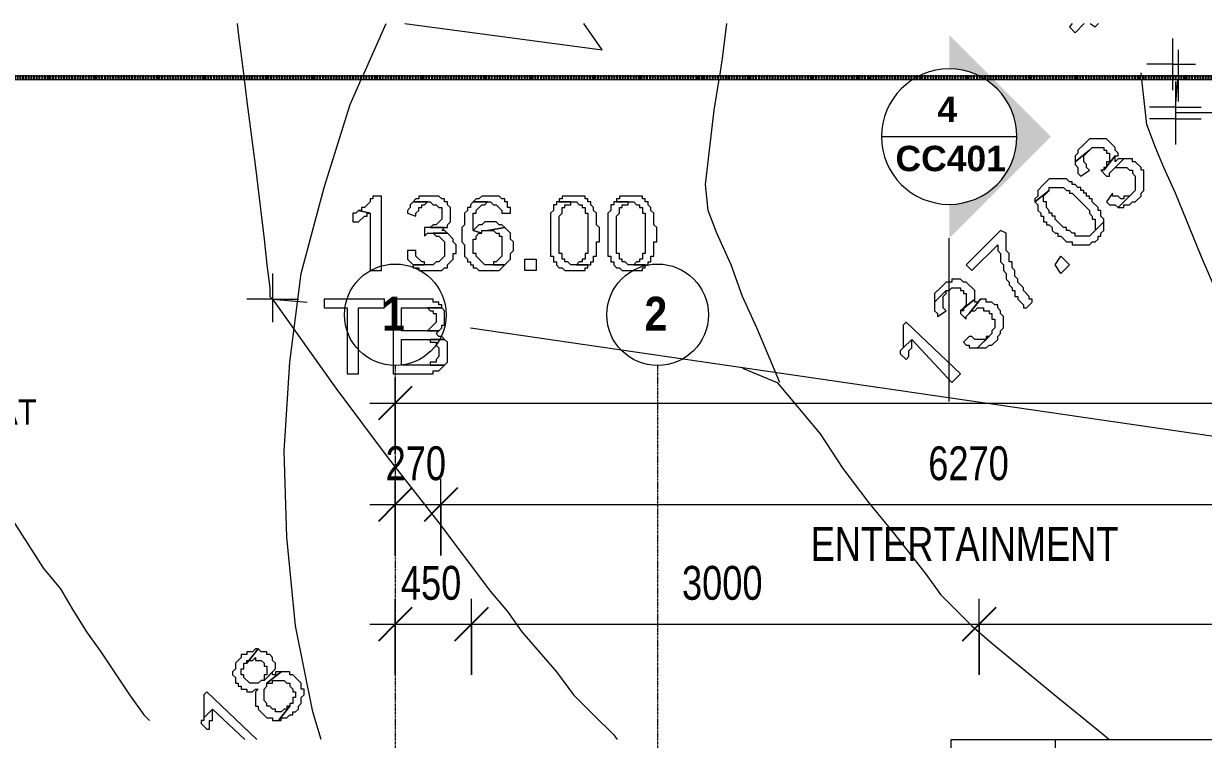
# Model space of a CAD drawing. Header units: millimetres. Extents: x -3370 to 37592, y -25802 to 13127.
# Drawn here: x 6388 to 13359, y 8898 to 13127 of the extents above; entities that cross this region are included whole.
import ezdxf

# ---------------------------------------------------------------- set-up
doc = ezdxf.new("R2010")
doc.units = ezdxf.units.MM
doc.linetypes.add('Boundary', pattern=[16, 10, -3, 0, -3])
doc.linetypes.add('Grid Line', pattern=[22.225, 12.7, -3.175, 3.175, -3.175])
for name, color, linetype, lineweight in [('2 Hoop survey', 8, 'Continuous', 9), ('A-ANNO-DIMS', 211, 'Continuous', 9), ('A-ANNO-DIMS-100', 211, 'Continuous', 9), ('A-FLOR-HRAL', 11, 'Continuous', 9), ('A-WALL', 113, 'Continuous', 18), ('C-PROP-LINE', 91, 'Boundary', 70), ('G-ANNO-SYMB', 111, 'Continuous', 9), ('G-ANNO-TEXT', 231, 'Continuous', 9), ('S-GRID', 1, 'Continuous', 9), ('S-GRID-IDEN', 1, 'Continuous', 9), ('默认', 18, 'Continuous', 9)]:
    doc.layers.add(name, color=color, linetype=linetype, lineweight=lineweight)
doc.styles.add('Arial_B', font='arialbd.ttf', dxfattribs={"height": 150})
doc.styles.add('Avenir', font='', dxfattribs={"width": 0.9, "height": 150})
doc.styles.add('Avenir_1', font='', dxfattribs={"width": 0.8, "height": 200})
doc.styles.add('Avenir_B', font='', dxfattribs={"width": 0.9, "height": 200})
doc.styles.get('Avenir').set_extended_font_data('Avenir')
doc.styles.get('Avenir_1').set_extended_font_data('Avenir')
doc.styles.get('Avenir_B').set_extended_font_data('Avenir', bold=True)
doc.dimstyles.new('Choo_2mm_Diagonal_Tick', dxfattribs={"dimscale": 304.8, "dimtxt": 282.499429, "dimasz": 0.656168, "dimexe": 0.492126, "dimexo": 0.0625, "dimgap": 0.164042, "dimtad": 1, "dimdsep": 46, "dimtxsty": 'Avenir_1', "dimblk1": 'OBLIQUE', "dimblk2": 'OBLIQUE', "dimsah": 1, "dimcen": 0.09, "dimdle": 0.492126, "dimazin": 3, "dimtfac": 1, "dimtdec": 4, "dimtix": 1, "dimtmove": 0, "dimatfit": 3, "dimfxl": 0.984252, "dimfxlon": 1, "dimtvp": 1, "dimtolj": 1, "dimarcsym": 2})

# ---------------------------------------------------------------- blocks, each defined once
blk = doc.blocks.new('栏杆扶手 - 栏杆扶手-1406236-Lower Ground Floor')
at = {"layer": 'A-FLOR-HRAL'}
for p, q in [((7092.3, 12817.6), (4644, 12817.6)), ((4644, 12797.6), (7092.3, 12797.6)), ((7092.3, 12797.6), (7092.3, 12817.6)), ((7725.8, 12817.6), (7092.3, 12817.6)), ((7092.3, 12797.6), (7725.8, 12797.6)), ((7725.8, 12797.6), (7725.8, 12817.6)), ((10372.9, 12817.6), (7725.8, 12817.6)), ((7725.8, 12797.6), (10372.9, 12797.6)), ((10372.9, 12797.6), (10372.9, 12817.6)), ((10553.4, 12817.6), (10372.9, 12817.6)), ((10372.9, 12797.6), (10553.4, 12797.6)), ((10553.4, 12797.6), (10553.4, 12817.6)), ((10747.3, 12817.6), (10553.4, 12817.6)), ((10553.4, 12797.6), (10747.3, 12797.6)), ((10747.3, 12797.6), (10747.3, 12817.6)), ((11282.9, 12817.6), (10747.3, 12817.6)), ((10747.3, 12797.6), (11282.9, 12797.6)), ((13005.7, 12817.6), (11383.3, 12817.6)), ((11383.3, 12797.6), (13005.7, 12797.6)), ((13005.7, 12797.6), (13005.7, 12817.6)), ((14071.1, 12817.6), (13005.7, 12817.6)), ((13005.7, 12797.6), (14071.1, 12797.6))]:
    blk.add_line(p, q, dxfattribs=at)
at = {"layer": 'A-FLOR-HRAL', "lineweight": 18}
for p, q in [((11282.9, 12817.6), (11282.9, 12797.6)), ((11383.3, 12817.6), (11282.9, 12817.6)), ((11282.9, 12797.6), (11383.3, 12797.6)), ((11383.3, 12797.6), (11383.3, 12817.6))]:
    blk.add_line(p, q, dxfattribs=at)
blk = doc.blocks.new('2 Hoop survey-1260670-Lower Ground Floor')
at = {"layer": '默认', "color": 9}
for p, q in [((56821.7, 23006.5), (56960.5, 23316.3)), ((61606.2, 23228.6), (61606.2, 23006.5)), ((61640.1, 23160.8), (61640.1, 23006.5)), ((61606.2, 23076.2), (61453.8, 23076.2)), ((61606.2, 23076.2), (61741.7, 23076.2)), ((61422.1, 23006.5), (61420, 23025.4)), ((61640.1, 23008.4), (61487.7, 23008.4)), ((61640.1, 23008.4), (61775.6, 23008.4)), ((61606.2, 22986.5), (61606.2, 22923.8)), ((61623.2, 22822.2), (61638.1, 22986.5)), ((61623.2, 22974.6), (61623.2, 22669.8)), ((61640.1, 22986.5), (61640.1, 22856)), ((61623.2, 22906.8), (61623.2, 22602.1)), ((61623.2, 22822.2), (61470.8, 22822.2)), ((61623.2, 22822.2), (61775.6, 22822.2)), ((61623.2, 22754.5), (61470.8, 22754.5)), ((68454.1, 22788.3), (61623.2, 22788.3)), ((61623.2, 22754.5), (61775.6, 22754.5)), ((56289.5, 21840.1), (56289.5, 21552.3)), ((56289.5, 21687.7), (56137.1, 21687.7)), ((56289.5, 21687.7), (56441.9, 21687.7)), ((56289.5, 21687.7), (56492.7, 21670.8)), ((57457.8, 21518.4), (64772.6, 20451.6)), ((56196.3, 19087.3), (55900, 19368))]:
    blk.add_line(p, q, dxfattribs=at)
at = {"layer": '默认', "color": 9, "flags": 128}
for points in [[(56079.7, 23316.3), (56086.3, 23262.4), (56118.3, 23006.5)], [(57070.8, 23316.3), (58236.7, 23160.8), (58128.9, 23316.3)], [(58930.6, 23006.5), (58947.9, 23110), (58972.1, 23316.3)], [(61012.7, 23316.3), (60996.7, 23296.3), (61030.5, 23262.4), (61084.4, 23316.3)], [(61119.1, 23316.3), (61149.1, 23296.3), (61169.1, 23316.3)], [(61639.9, 23006.5), (61640.1, 23008.4), (62691.7, 23006.5)], [(53046.1, 22986.5), (53546.4, 22195.7), (54020.5, 21501.5), (54477.7, 20807.2), (54934.9, 20096.1), (55036.5, 19977.5), (55104.2, 19859), (55188.9, 19723.6), (55273.5, 19605), (55442.8, 19351), (55527.5, 19232.5), (55561.4, 19198.6)], [(56120.8, 22986.5), (56137.1, 22856), (56187.9, 22466.6), (56238.7, 22043.3), (56255.6, 21890.9), (56272.5, 21755.4), (56272.5, 21704.6), (56289.5, 21687.7), (56662, 21162.8), (56966.8, 20756.4), (57271.5, 20367), (57576.3, 19960.6), (57677.9, 19842.1), (57762.6, 19723.6), (57965.8, 19486.5), (58067.4, 19351), (58185.9, 19232.5), (58304.4, 19114), (58324.4, 19087.3)], [(56575.2, 19087.3), (56526.5, 19249.4), (56424.9, 19757.4), (56374.1, 20282.3), (56357.2, 20790.3), (56391.1, 21315.2), (56458.8, 21840.1), (56594.2, 22348.1), (56746.6, 22839.1), (56812.7, 22986.5)], [(59286.5, 21196.7), (59151, 21518.4), (59066.4, 21704.6), (58998.6, 21890.9), (58914, 22077.2), (58863.2, 22212.6), (58846.3, 22365), (58897.1, 22805.3), (58927.3, 22986.5)], [(62283.5, 20705.6), (62080.3, 21213.6), (61928, 21586.1), (61775.6, 21941.7), (61623.2, 22314.2), (61555.4, 22466.6), (61504.6, 22585.1), (61453.8, 22720.6), (61424.3, 22986.5)], [(59066.4, 21281.3), (59269.6, 21196.7), (59523.6, 20891.9), (59659, 20688.7), (59811.4, 20485.5), (59963.8, 20299.3), (60150.1, 20062.2), (60234.7, 19943.7), (60319.4, 19859), (60421, 19757.4), (60539.5, 19655.8), (60928.9, 19334.1), (61199.9, 19114), (61232.7, 19087.3)], [(55900, 19368), (55883.1, 19351), (55883.1, 19215.6), (55933.9, 19266.4), (56125.8, 19087.3)]]:
    blk.add_lwpolyline(points, dxfattribs=at)
for points in [[(61081.3, 22602.1), (61047.5, 22568.2), (61047.5, 22551.3), (61030.5, 22534.3), (61030.5, 22500.5), (61115.2, 22568.2), (61132.1, 22585.1), (61199.9, 22585.1), (61199.9, 22568.2), (61216.8, 22568.2), (61216.8, 22551.3), (61233.7, 22551.3), (61233.7, 22500.5), (61216.8, 22500.5), (61216.8, 22466.6), (61199.9, 22466.6), (61199.9, 22449.7), (61267.6, 22534.3), (61284.5, 22534.3), (61284.5, 22551.3), (61267.6, 22568.2), (61267.6, 22585.1), (61216.8, 22635.9), (61115.2, 22635.9)], [(61030.5, 22500.5), (61030.5, 22483.5), (61047.5, 22466.6), (61047.5, 22432.7), (61064.4, 22415.8), (61115.2, 22449.7), (61098.3, 22466.6), (61098.3, 22483.5), (61081.3, 22500.5), (61081.3, 22534.3), (61115.2, 22568.2)], [(61182.9, 22449.7), (61216.8, 22415.8), (61233.7, 22415.8), (61233.7, 22432.7), (61318.4, 22517.4), (61284.5, 22517.4), (61267.6, 22500.5), (61267.6, 22534.3), (61199.9, 22449.7)], [(61318.4, 22517.4), (61267.6, 22466.6), (61335.3, 22466.6), (61352.3, 22449.7), (61369.2, 22449.7), (61369.2, 22432.7), (61386.1, 22415.8), (61386.1, 22331.1), (61284.5, 22229.5), (61318.4, 22229.5), (61318.4, 22246.5), (61352.3, 22246.5), (61369.2, 22263.4), (61386.1, 22263.4), (61420, 22297.3), (61420, 22314.2), (61436.9, 22331.1), (61436.9, 22449.7), (61420, 22449.7), (61420, 22466.6), (61386.1, 22500.5), (61369.2, 22500.5), (61369.2, 22517.4)], [(60844.3, 22365), (60810.4, 22331.1), (60810.4, 22297.3), (60793.5, 22280.3), (60793.5, 22263.4), (60878.1, 22331.1), (60878.1, 22348.1), (60962.8, 22348.1), (60979.7, 22331.1), (60996.7, 22331.1), (60996.7, 22314.2), (61013.6, 22314.2), (61115.2, 22212.6), (61115.2, 22195.7), (61132.1, 22178.8), (61132.1, 22161.8), (61149.1, 22161.8), (61149.1, 22094.1), (61199.9, 22144.9), (61199.9, 22161.8), (61182.9, 22178.8), (61182.9, 22212.6), (61166, 22212.6), (61166, 22229.5), (61132.1, 22263.4), (61132.1, 22280.3), (61115.2, 22280.3), (61115.2, 22297.3), (61098.3, 22297.3), (61098.3, 22314.2), (61081.3, 22314.2), (61081.3, 22331.1), (61064.4, 22331.1), (61064.4, 22348.1), (61047.5, 22348.1), (61030.5, 22365), (61013.6, 22365), (61013.6, 22381.9), (60996.7, 22381.9), (60979.7, 22398.9), (60878.1, 22398.9)], [(60793.5, 22263.4), (60810.4, 22246.5), (60810.4, 22212.6), (60827.3, 22195.7), (60827.3, 22178.8), (60844.3, 22178.8), (60844.3, 22144.9), (60861.2, 22144.9), (60861.2, 22128), (60878.1, 22128), (60895.1, 22111), (60895.1, 22094.1), (60912, 22077.2), (60928.9, 22077.2), (60928.9, 22060.2), (60945.9, 22060.2), (60979.7, 22026.4), (61013.6, 22026.4), (61013.6, 22009.4), (61115.2, 22009.4), (61132.1, 22026.4), (61149.1, 22026.4), (61166, 22043.3), (61166, 22060.2), (61182.9, 22060.2), (61182.9, 22077.2), (61199.9, 22094.1), (61199.9, 22144.9), (61115.2, 22060.2), (61030.5, 22060.2), (61030.5, 22077.2), (61013.6, 22077.2), (60996.7, 22094.1), (60979.7, 22094.1), (60979.7, 22111), (60962.8, 22111), (60912, 22161.8), (60912, 22178.8), (60895.1, 22178.8), (60895.1, 22195.7), (60878.1, 22195.7), (60878.1, 22212.6), (60861.2, 22229.5), (60861.2, 22263.4), (60844.3, 22263.4), (60844.3, 22297.3), (60878.1, 22331.1)], [(61250.7, 22314.2), (61216.8, 22263.4), (61233.7, 22246.5), (61267.6, 22246.5), (61284.5, 22229.5), (61352.3, 22297.3), (61318.4, 22297.3), (61318.4, 22280.3), (61301.5, 22280.3), (61284.5, 22297.3), (61250.7, 22297.3)], [(56932.9, 22297.3), (56882.1, 22297.3), (56882.1, 22280.3), (56865.2, 22280.3), (56865.2, 22263.4), (56831.3, 22229.5), (56814.4, 22229.5), (56814.4, 22212.6), (56797.4, 22212.6), (56865.2, 22195.7), (56865.2, 21857), (56932.9, 21857)], [(57119.2, 22263.4), (57102.2, 22246.5), (57102.2, 22229.5), (57085.3, 22212.6), (57085.3, 22195.7), (57136.1, 22178.8), (57136.1, 22195.7), (57153, 22212.6), (57153, 22229.5), (57169.9, 22229.5), (57169.9, 22246.5), (57186.9, 22246.5), (57203.8, 22263.4)], [(57220.7, 22297.3), (57153, 22297.3), (57153, 22280.3), (57136.1, 22280.3), (57119.2, 22263.4), (57220.7, 22263.4), (57237.7, 22246.5), (57254.6, 22246.5), (57271.5, 22229.5), (57288.5, 22229.5), (57288.5, 22161.8), (57254.6, 22128), (57237.7, 22128), (57220.7, 22111), (57322.3, 22111), (57322.3, 22128), (57339.3, 22144.9), (57339.3, 22229.5), (57322.3, 22246.5), (57322.3, 22263.4), (57305.4, 22263.4), (57305.4, 22280.3), (57288.5, 22280.3), (57271.5, 22297.3)], [(57474.7, 22263.4), (57457.8, 22246.5), (57457.8, 22229.5), (57440.9, 22229.5), (57440.9, 22212.6), (57423.9, 22195.7), (57423.9, 22128), (57407, 22111), (57407, 22026.4), (57423.9, 22009.4), (57423.9, 21941.7), (57440.9, 21924.8), (57440.9, 21907.8), (57457.8, 21907.8), (57457.8, 21890.9), (57474.7, 21890.9), (57474.7, 21874), (57491.7, 21874), (57508.6, 21857), (57627.1, 21857), (57661, 21890.9), (57542.5, 21890.9), (57491.7, 21941.7), (57491.7, 21958.6), (57474.7, 21958.6), (57474.7, 22043.3), (57491.7, 22043.3), (57491.7, 22060.2), (57508.6, 22077.2), (57525.5, 22077.2), (57474.7, 22094.1), (57474.7, 22195.7), (57491.7, 22195.7), (57491.7, 22212.6), (57525.5, 22246.5), (57542.5, 22246.5), (57559.4, 22263.4)], [(57576.3, 22297.3), (57525.5, 22297.3), (57508.6, 22280.3), (57491.7, 22280.3), (57474.7, 22263.4), (57576.3, 22263.4), (57593.3, 22246.5), (57610.2, 22246.5), (57644.1, 22212.6), (57644.1, 22195.7), (57694.9, 22195.7), (57694.9, 22229.5), (57677.9, 22229.5), (57677.9, 22263.4), (57661, 22263.4), (57661, 22280.3), (57644.1, 22280.3), (57627.1, 22297.3)], [(57965.8, 22263.4), (57965.8, 22246.5), (57948.8, 22246.5), (57948.8, 22212.6), (57931.9, 22195.7), (57931.9, 21941.7), (57948.8, 21941.7), (57948.8, 21907.8), (57965.8, 21907.8), (57965.8, 21890.9), (57982.7, 21874), (57999.6, 21874), (58016.6, 21857), (58135.1, 21857), (58135.1, 21874), (58152, 21874), (58152, 21890.9), (58050.4, 21890.9), (58033.5, 21907.8), (58016.6, 21907.8), (58016.6, 21924.8), (57999.6, 21924.8), (57999.6, 21958.6), (57982.7, 21958.6), (57982.7, 22178.8), (57999.6, 22195.7), (57999.6, 22229.5), (58016.6, 22229.5), (58016.6, 22246.5), (58050.4, 22246.5), (58050.4, 22263.4)], [(58067.4, 22297.3), (57999.6, 22297.3), (57999.6, 22280.3), (57982.7, 22280.3), (57982.7, 22263.4), (58084.3, 22263.4), (58101.2, 22246.5), (58118.2, 22246.5), (58118.2, 22229.5), (58135.1, 22229.5), (58135.1, 22195.7), (58152, 22195.7), (58152, 21958.6), (58135.1, 21958.6), (58135.1, 21924.8), (58118.2, 21924.8), (58118.2, 21907.8), (58101.2, 21907.8), (58084.3, 21890.9), (58169, 21890.9), (58169, 21907.8), (58185.9, 21907.8), (58185.9, 21941.7), (58202.8, 21941.7), (58202.8, 22026.4), (58219.8, 22026.4), (58219.8, 22111), (58202.8, 22128), (58202.8, 22195.7), (58185.9, 22212.6), (58185.9, 22229.5), (58169, 22246.5), (58169, 22263.4), (58152, 22263.4), (58152, 22280.3), (58135.1, 22280.3), (58135.1, 22297.3)], [(58304.4, 22263.4), (58304.4, 22246.5), (58287.5, 22246.5), (58287.5, 22212.6), (58270.6, 22195.7), (58270.6, 21941.7), (58287.5, 21941.7), (58287.5, 21907.8), (58304.4, 21907.8), (58304.4, 21890.9), (58321.4, 21874), (58338.3, 21874), (58355.2, 21857), (58473.7, 21857), (58473.7, 21874), (58490.7, 21874), (58490.7, 21890.9), (58389.1, 21890.9), (58372.1, 21907.8), (58355.2, 21907.8), (58355.2, 21924.8), (58338.3, 21924.8), (58338.3, 21958.6), (58321.4, 21958.6), (58321.4, 22178.8), (58338.3, 22195.7), (58338.3, 22229.5), (58355.2, 22229.5), (58355.2, 22246.5), (58389.1, 22246.5), (58389.1, 22263.4)], [(58406, 22297.3), (58338.3, 22297.3), (58338.3, 22280.3), (58321.4, 22280.3), (58321.4, 22263.4), (58422.9, 22263.4), (58439.9, 22246.5), (58456.8, 22246.5), (58456.8, 22229.5), (58473.7, 22229.5), (58473.7, 22195.7), (58490.7, 22195.7), (58490.7, 21958.6), (58473.7, 21958.6), (58473.7, 21924.8), (58456.8, 21924.8), (58456.8, 21907.8), (58439.9, 21907.8), (58422.9, 21890.9), (58507.6, 21890.9), (58507.6, 21907.8), (58524.5, 21907.8), (58524.5, 21941.7), (58541.5, 21941.7), (58541.5, 22026.4), (58558.4, 22026.4), (58558.4, 22111), (58541.5, 22128), (58541.5, 22195.7), (58524.5, 22212.6), (58524.5, 22229.5), (58507.6, 22246.5), (58507.6, 22263.4), (58490.7, 22263.4), (58490.7, 22280.3), (58473.7, 22280.3), (58473.7, 22297.3)], [(56797.4, 22212.6), (56780.5, 22195.7), (56763.6, 22195.7), (56763.6, 22144.9), (56797.4, 22144.9), (56831.3, 22178.8), (56848.2, 22178.8), (56848.2, 22195.7), (56865.2, 22195.7)], [(57186.9, 22111), (57186.9, 22060.2), (57203.8, 22077.2), (57322.3, 22077.2), (57305.4, 22094.1), (57288.5, 22094.1), (57305.4, 22111)], [(57576.3, 22144.9), (57542.5, 22144.9), (57525.5, 22128), (57508.6, 22128), (57474.7, 22094.1), (57525.5, 22077.2), (57525.5, 22094.1), (57559.4, 22094.1), (57661, 22111), (57644.1, 22128), (57627.1, 22128), (57610.2, 22144.9)], [(57661, 22111), (57559.4, 22094.1), (57593.3, 22094.1), (57610.2, 22077.2), (57627.1, 22077.2), (57627.1, 22060.2), (57644.1, 22060.2), (57644.1, 21941.7), (57610.2, 21907.8), (57593.3, 21907.8), (57593.3, 21890.9), (57661, 21890.9), (57694.9, 21924.8), (57694.9, 21958.6), (57711.8, 21975.6), (57711.8, 22026.4), (57694.9, 22043.3), (57694.9, 22077.2)], [(57322.3, 22077.2), (57237.7, 22077.2), (57254.6, 22060.2), (57271.5, 22060.2), (57305.4, 22026.4), (57305.4, 21941.7), (57271.5, 21907.8), (57254.6, 21907.8), (57237.7, 21890.9), (57119.2, 21890.9), (57119.2, 21874), (57153, 21874), (57153, 21857), (57288.5, 21857), (57305.4, 21874), (57322.3, 21874), (57322.3, 21890.9), (57356.2, 21924.8), (57356.2, 21958.6), (57373.1, 21958.6), (57373.1, 22009.4), (57356.2, 22026.4), (57356.2, 22043.3)], [(60590.3, 22094.1), (60387.1, 21890.9), (60421, 21857), (60573.4, 22009.4), (60573.4, 21975.6), (60590.3, 21958.6), (60590.3, 21907.8), (60607.2, 21890.9), (60607.2, 21857), (60624.2, 21840.1), (60624.2, 21806.2), (60641.1, 21789.3), (60641.1, 21772.4), (60658, 21755.4), (60658, 21738.5), (60675, 21738.5), (60675, 21704.6), (60691.9, 21704.6), (60691.9, 21687.7), (60725.8, 21653.8), (60725.8, 21636.9), (60742.7, 21636.9), (60776.6, 21670.8), (60776.6, 21687.7), (60759.6, 21687.7), (60759.6, 21704.6), (60725.8, 21738.5), (60725.8, 21755.4), (60691.9, 21789.3), (60691.9, 21806.2), (60675, 21823.2), (60675, 21857), (60658, 21874), (60658, 21907.8), (60641.1, 21907.8), (60641.1, 21958.6), (60624.2, 21975.6), (60624.2, 22077.2)], [(57136.1, 21975.6), (57085.3, 21975.6), (57085.3, 21924.8), (57119.2, 21890.9), (57186.9, 21890.9), (57186.9, 21907.8), (57169.9, 21907.8), (57136.1, 21941.7)], [(57779.5, 21857), (57779.5, 21924.8), (57847.2, 21924.8), (57847.2, 21857)], [(60945.9, 21840.1), (60912, 21890.9), (60945.9, 21941.7), (60996.7, 21890.9)], [(60234.7, 21755.4), (60200.8, 21721.6), (60200.8, 21670.8), (60268.6, 21738.5), (60285.5, 21738.5), (60302.4, 21755.4), (60353.2, 21755.4), (60353.2, 21738.5), (60370.2, 21738.5), (60370.2, 21721.6), (60387.1, 21721.6), (60387.1, 21653.8), (60370.2, 21636.9), (60370.2, 21620), (60353.2, 21620), (60437.9, 21687.7), (60437.9, 21738.5), (60387.1, 21789.3), (60370.2, 21789.3), (60353.2, 21806.2), (60302.4, 21806.2), (60302.4, 21789.3), (60268.6, 21789.3)], [(56949.8, 21687.7), (56594.2, 21687.7), (56594.2, 21636.9), (56729.7, 21636.9), (56729.7, 21247.5), (56797.4, 21247.5), (56797.4, 21636.9), (56949.8, 21636.9)], [(57169.9, 21687.7), (57000.6, 21687.7), (57000.6, 21247.5), (57237.7, 21247.5), (57237.7, 21264.4), (57271.5, 21264.4), (57305.4, 21298.3), (57051.4, 21298.3), (57051.4, 21450.7), (57305.4, 21450.7), (57288.5, 21467.6), (57271.5, 21467.6), (57254.6, 21484.5), (57271.5, 21501.5), (57051.4, 21501.5), (57051.4, 21636.9), (57288.5, 21636.9), (57288.5, 21653.8), (57271.5, 21653.8), (57271.5, 21670.8), (57237.7, 21670.8), (57237.7, 21687.7)], [(60200.8, 21670.8), (60200.8, 21620), (60217.8, 21603.1), (60217.8, 21586.1), (60268.6, 21620), (60251.6, 21636.9), (60251.6, 21704.6), (60268.6, 21721.6), (60268.6, 21738.5)], [(60353.2, 21603.1), (60387.1, 21569.2), (60387.1, 21586.1), (60404, 21603.1), (60471.8, 21687.7), (60454.8, 21670.8), (60437.9, 21670.8), (60437.9, 21687.7), (60353.2, 21620)], [(60471.8, 21687.7), (60404, 21603.1), (60421, 21620), (60437.9, 21620), (60454.8, 21636.9), (60488.7, 21636.9), (60488.7, 21620), (60522.6, 21620), (60522.6, 21603.1), (60539.5, 21603.1), (60539.5, 21569.2), (60556.4, 21569.2), (60556.4, 21518.4), (60539.5, 21501.5), (60539.5, 21484.5), (60454.8, 21399.9), (60505.6, 21399.9), (60522.6, 21416.8), (60539.5, 21416.8), (60573.4, 21450.7), (60573.4, 21467.6), (60590.3, 21484.5), (60590.3, 21501.5), (60607.2, 21518.4), (60607.2, 21586.1), (60590.3, 21603.1), (60590.3, 21620), (60573.4, 21636.9), (60573.4, 21653.8), (60556.4, 21653.8), (60539.5, 21670.8), (60505.6, 21670.8), (60505.6, 21687.7)], [(57288.5, 21636.9), (57203.8, 21636.9), (57220.7, 21620), (57237.7, 21620), (57237.7, 21603.1), (57254.6, 21603.1), (57254.6, 21552.3), (57203.8, 21501.5), (57271.5, 21501.5), (57288.5, 21518.4), (57288.5, 21535.3), (57305.4, 21535.3), (57305.4, 21620)], [(60031.5, 21552.3), (60014.6, 21535.3), (60014.6, 21399.9), (60065.4, 21450.7), (60302.4, 21196.7), (60353.2, 21247.5)], [(57305.4, 21450.7), (57220.7, 21450.7), (57220.7, 21433.7), (57254.6, 21433.7), (57254.6, 21416.8), (57271.5, 21399.9), (57271.5, 21349.1), (57254.6, 21332.1), (57254.6, 21315.2), (57220.7, 21315.2), (57220.7, 21298.3), (57305.4, 21298.3), (57322.3, 21315.2), (57322.3, 21433.7)], [(60014.6, 21399.9), (59997.7, 21382.9), (59997.7, 21366), (60031.5, 21332.1), (60048.5, 21349.1), (60048.5, 21382.9), (60065.4, 21399.9), (60065.4, 21450.7)], [(60404, 21467.6), (60370.2, 21433.7), (60387.1, 21416.8), (60404, 21416.8), (60404, 21399.9), (60454.8, 21399.9), (60522.6, 21467.6), (60505.6, 21467.6), (60505.6, 21450.7), (60437.9, 21450.7), (60421, 21467.6)], [(56103.2, 19571.2), (56069.3, 19537.3), (56069.3, 19503.4), (56052.4, 19486.5), (56052.4, 19469.6), (56069.3, 19452.6), (56069.3, 19418.8), (56086.3, 19418.8), (56086.3, 19401.8), (56103.2, 19401.8), (56103.2, 19384.9), (56137.1, 19384.9), (56137.1, 19368), (56170.9, 19368), (56187.9, 19384.9), (56204.8, 19384.9), (56187.9, 19368), (56187.9, 19283.3), (56204.8, 19283.3), (56204.8, 19266.4), (56255.6, 19215.6), (56289.5, 19215.6), (56289.5, 19198.6), (56323.3, 19198.6), (56391.1, 19283.3), (56374.1, 19283.3), (56374.1, 19266.4), (56357.2, 19266.4), (56340.3, 19249.4), (56306.4, 19249.4), (56306.4, 19266.4), (56289.5, 19266.4), (56272.5, 19283.3), (56255.6, 19283.3), (56255.6, 19300.2), (56238.7, 19317.2), (56238.7, 19384.9), (56255.6, 19401.8), (56255.6, 19418.8), (56340.3, 19486.5), (56306.4, 19486.5), (56306.4, 19469.6), (56289.5, 19469.6), (56289.5, 19486.5), (56238.7, 19435.7), (56221.7, 19435.7), (56204.8, 19418.8), (56154, 19418.8), (56120.1, 19452.6), (56120.1, 19469.6), (56103.2, 19469.6), (56103.2, 19503.4), (56120.1, 19503.4), (56120.1, 19537.3), (56137.1, 19537.3), (56204.8, 19622), (56187.9, 19622), (56170.9, 19605), (56137.1, 19605), (56137.1, 19588.1), (56103.2, 19588.1)], [(56204.8, 19622), (56137.1, 19537.3), (56137.1, 19554.2), (56170.9, 19554.2), (56187.9, 19571.2), (56187.9, 19554.2), (56221.7, 19554.2), (56238.7, 19537.3), (56238.7, 19520.4), (56255.6, 19520.4), (56255.6, 19469.6), (56238.7, 19469.6), (56238.7, 19435.7), (56306.4, 19503.4), (56306.4, 19537.3), (56289.5, 19554.2), (56289.5, 19571.2), (56272.5, 19588.1), (56255.6, 19588.1), (56255.6, 19605), (56221.7, 19605)], [(56340.3, 19486.5), (56255.6, 19418.8), (56289.5, 19418.8), (56289.5, 19435.7), (56357.2, 19435.7), (56374.1, 19418.8), (56391.1, 19418.8), (56391.1, 19401.8), (56408, 19384.9), (56408, 19368), (56424.9, 19368), (56424.9, 19334.1), (56408, 19334.1), (56408, 19300.2), (56391.1, 19300.2), (56391.1, 19283.3), (56323.3, 19198.6), (56340.3, 19198.6), (56340.3, 19215.6), (56374.1, 19215.6), (56391.1, 19232.5), (56408, 19232.5), (56408, 19249.4), (56424.9, 19249.4), (56441.9, 19266.4), (56441.9, 19283.3), (56458.8, 19300.2), (56458.8, 19334.1), (56475.7, 19351), (56475.7, 19384.9), (56458.8, 19384.9), (56458.8, 19418.8), (56408, 19469.6), (56391.1, 19469.6), (56391.1, 19486.5)], [(55883.1, 19215.6), (55883.1, 19198.6), (55866.2, 19198.6), (55866.2, 19181.7), (55900, 19147.9), (55917, 19147.9), (55917, 19198.6), (55933.9, 19198.6), (55933.9, 19266.4)]]:
    blk.add_lwpolyline(points, close=True, dxfattribs=at)
blk = doc.blocks.new('Family - ___-1140397-Lower Ground Floor')
at = {"layer": 'C-PROP-LINE'}
blk.add_line((37591.9, 12807.6), (-3370.2, 12807.6), dxfattribs=at)
blk = doc.blocks.new('轴网 - Annotation - Grid Head _Circle 6mm_-283740-Lower Ground Floor')
at = {"layer": 'S-GRID-IDEN'}
blk.add_circle((0, 0), 3, dxfattribs=at)
blk = doc.blocks.new('DIMBLOCK68-Lower Ground Floor')
at = {"layer": 'A-ANNO-DIMS-100'}
for p, q in [((8584, 10585.7), (8584, 11035.7)), ((32123.6, 10585.7), (32123.6, 11035.7)), ((8434, 10885.7), (32273.6, 10885.7)), ((8584, 10885.7), (8584, 10585.7)), ((32123.6, 10885.7), (32123.6, 10585.7))]:
    blk.add_line(p, q, dxfattribs=at)
at = {"layer": 'A-ANNO-DIMS-100', "lineweight": 25}
for p, q in [((8584, 10885.7), (8684, 10985.7)), ((32123.6, 10885.7), (32223.6, 10985.7)), ((8584, 10885.7), (8484, 10785.7)), ((32123.6, 10885.7), (32023.6, 10785.7))]:
    blk.add_line(p, q, dxfattribs=at)
at = {"layer": 'A-ANNO-DIMS-100', "color": 0, "insert": (20033.6, 11229.9), "char_height": 200, "width": 768.398, "attachment_point": 1, "line_spacing_factor": 1.129998, "style": 'Avenir_1'}
blk.add_mtext('23540', dxfattribs=at)
blk = doc.blocks.new('_Oblique')
at = {"color": 0, "linetype": 'ByBlock', "lineweight": -2}
blk.add_line((-0.5, -0.5), (0.5, 0.5), dxfattribs=at)
blk = doc.blocks.new('DIMBLOCK69-Lower Ground Floor')
at = {"layer": 'A-ANNO-DIMS-100'}
for p, q in [((8584, 9985.7), (8584, 10435.7)), ((8854, 9985.7), (8854, 10435.7)), ((8434, 10285.7), (8854, 10285.7)), ((8584, 10285.7), (8584, 9985.7)), ((8854, 10285.7), (8854, 9985.7))]:
    blk.add_line(p, q, dxfattribs=at)
at = {"layer": 'A-ANNO-DIMS-100', "lineweight": 25}
for p, q in [((8584, 10285.7), (8684, 10385.7)), ((8854, 10285.7), (8954, 10385.7)), ((8584, 10285.7), (8484, 10185.7)), ((8854, 10285.7), (8754, 10185.7))]:
    blk.add_line(p, q, dxfattribs=at)
at = {"layer": 'A-ANNO-DIMS-100', "color": 0, "insert": (8526.9, 10629.9), "char_height": 200, "width": 461.039, "attachment_point": 1, "line_spacing_factor": 1.129998, "style": 'Avenir_1'}
blk.add_mtext('270', dxfattribs=at)
blk = doc.blocks.new('DIMBLOCK70-Lower Ground Floor')
at = {"layer": 'A-ANNO-DIMS-100'}
for p, q in [((8854, 9985.7), (8854, 10435.7)), ((15124, 9985.7), (15124, 10435.7)), ((8854, 10285.7), (15124, 10285.7)), ((8854, 10285.7), (8854, 9985.7)), ((15124, 10285.7), (15124, 9985.7))]:
    blk.add_line(p, q, dxfattribs=at)
at = {"layer": 'A-ANNO-DIMS-100', "lineweight": 25}
for p, q in [((8854, 10285.7), (8954, 10385.7)), ((15124, 10285.7), (15224, 10385.7)), ((8854, 10285.7), (8754, 10185.7)), ((15124, 10285.7), (15024, 10185.7))]:
    blk.add_line(p, q, dxfattribs=at)
at = {"layer": 'A-ANNO-DIMS-100', "color": 0, "char_height": 200, "attachment_point": 1, "line_spacing_factor": 1.129998, "style": 'Avenir_1'}
for s, insert, width in [('6270', (11732.9, 10629.9), 614.719), ('ENTERTAINMENT', (11038, 10153.2), 2282.595)]:
    blk.add_mtext(s, dxfattribs=dict(at, insert=insert, width=width))
blk = doc.blocks.new('DIMBLOCK78-Lower Ground Floor')
at = {"layer": 'A-ANNO-DIMS-100'}
for p, q in [((8584, 9279.1), (8584, 9729.1)), ((9034, 9279.1), (9034, 9729.1)), ((8434, 9579.1), (9034, 9579.1)), ((8584, 9579.1), (8584, 9279.1)), ((9034, 9579.1), (9034, 9279.1))]:
    blk.add_line(p, q, dxfattribs=at)
at = {"layer": 'A-ANNO-DIMS-100', "lineweight": 25}
for p, q in [((8584, 9579.1), (8684, 9679.1)), ((9034, 9579.1), (9134, 9679.1)), ((8584, 9579.1), (8484, 9479.1)), ((9034, 9579.1), (8934, 9479.1))]:
    blk.add_line(p, q, dxfattribs=at)
at = {"layer": 'A-ANNO-DIMS-100', "color": 0, "insert": (8616.9, 9923.3), "char_height": 200, "width": 461.039, "attachment_point": 1, "line_spacing_factor": 1.129998, "style": 'Avenir_1'}
blk.add_mtext('450', dxfattribs=at)
blk = doc.blocks.new('DIMBLOCK79-Lower Ground Floor')
at = {"layer": 'A-ANNO-DIMS-100'}
for p, q in [((9034, 9279.1), (9034, 9729.1)), ((12034, 9279.1), (12034, 9729.1)), ((9034, 9579.1), (12034, 9579.1)), ((9034, 9579.1), (9034, 9279.1)), ((12034, 9579.1), (12034, 9279.1))]:
    blk.add_line(p, q, dxfattribs=at)
at = {"layer": 'A-ANNO-DIMS-100', "lineweight": 25}
for p, q in [((9034, 9579.1), (9134, 9679.1)), ((12034, 9579.1), (12134, 9679.1)), ((9034, 9579.1), (8934, 9479.1)), ((12034, 9579.1), (11934, 9479.1))]:
    blk.add_line(p, q, dxfattribs=at)
at = {"layer": 'A-ANNO-DIMS-100', "color": 0, "insert": (10277.9, 9923.3), "char_height": 200, "width": 614.719, "attachment_point": 1, "line_spacing_factor": 1.129998, "style": 'Avenir_1'}
blk.add_mtext('3000', dxfattribs=at)
blk = doc.blocks.new('DIMBLOCK80-Lower Ground Floor')
at = {"layer": 'A-ANNO-DIMS-100'}
for p, q in [((12034, 9279.1), (12034, 9729.1)), ((15334, 9279.1), (15334, 9729.1)), ((12034, 9579.1), (15334, 9579.1)), ((12034, 9579.1), (12034, 9279.1)), ((15334, 9579.1), (15334, 9279.1))]:
    blk.add_line(p, q, dxfattribs=at)
at = {"layer": 'A-ANNO-DIMS-100', "lineweight": 25}
for p, q in [((12034, 9579.1), (12134, 9679.1)), ((15334, 9579.1), (15434, 9679.1)), ((12034, 9579.1), (11934, 9479.1)), ((15334, 9579.1), (15234, 9479.1))]:
    blk.add_line(p, q, dxfattribs=at)
at = {"layer": 'A-ANNO-DIMS-100', "color": 0, "insert": (13427.9, 9923.3), "char_height": 200, "width": 614.719, "attachment_point": 1, "line_spacing_factor": 1.129998, "style": 'Avenir_1'}
blk.add_mtext('3300', dxfattribs=at)
blk = doc.blocks.new('剖面 - Filled-602395-Lower Ground Floor')
at = {"layer": 'G-ANNO-SYMB'}
h = blk.add_hatch(color=256, dxfattribs=at)
edge = h.paths.add_edge_path()
edge.add_line((-12, 0), (-6.01, 5.99))
edge.add_line((-6.01, 5.99), (-6.01, 4))
edge.add_arc((-6, 0), 4, 90.14527, 180)
edge.add_line((-10, 0), (-12, 0))
h = blk.add_hatch(color=256, dxfattribs=at)
edge = h.paths.add_edge_path()
edge.add_line((0, 0), (-2.02, 0))
edge.add_arc((-6.02, 0), 4, 0, 89.85473)
edge.add_line((-6.01, 4), (-6.01, 6.01))
edge.add_line((-6.01, 6.01), (0, 0))
for start, end in [(360, 180), (180, 360)]:
    blk.add_arc((-6, 0), 4, start, end, dxfattribs=at)

msp = doc.modelspace()

# ---------------------------------------------------------------- linework, layer by layer
at = {"layer": 'A-WALL'}
for p, q in [((11869.04, 8898.364), (20024.04, 8898.364)), ((11869.04, 8708.364), (11869.04, 8898.364)), ((12484.04, 8708.364), (12484.04, 8898.364))]:
    msp.add_line(p, q, dxfattribs=at)
at = {"layer": 'G-ANNO-SYMB'}
for p, q in [((11456.52, 12459.43), (12256.52, 12459.43)), ((11856.52, 10894.065), (11856.52, 11859.43))]:
    msp.add_line(p, q, dxfattribs=at)
at = {"layer": 'S-GRID', "linetype": 'Grid Line'}
for p, q in [((8584.04, 11106.923), (8584.04, -9321.465)), ((10134.04, 11106.923), (10134.04, -9321.465))]:
    msp.add_line(p, q, dxfattribs=at)

# ---------------------------------------------------------------- block references
at = {"layer": '2 Hoop survey', "color": 9}
msp.add_blockref('2 Hoop survey-1260670-Lower Ground Floor', (-48430.024, -10188.937), dxfattribs=at)
at = {"layer": 'A-FLOR-HRAL'}
msp.add_blockref('栏杆扶手 - 栏杆扶手-1406236-Lower Ground Floor', (0, 0), dxfattribs=at)
at = {"layer": 'C-PROP-LINE'}
msp.add_blockref('Family - ___-1140397-Lower Ground Floor', (0, 0), dxfattribs=at)
at = {"layer": 'G-ANNO-SYMB', "xscale": 99.99999999999993, "yscale": 99.99999999999993, "zscale": 99.99999999999993, "rotation": 269.9999999999998}
msp.add_blockref('剖面 - Filled-602395-Lower Ground Floor', (11856.52, 11859.43), dxfattribs=at)
at = {"layer": 'S-GRID-IDEN', "xscale": 99.99999999999993, "yscale": 99.99999999999993, "zscale": 99.99999999999993, "rotation": 180}
for p in [(8584.04, 11406.923), (10134.04, 11406.923)]:
    msp.add_blockref('轴网 - Annotation - Grid Head _Circle 6mm_-283740-Lower Ground Floor', p, dxfattribs=at)

# ---------------------------------------------------------------- texts
at = {"layer": 'G-ANNO-SYMB', "char_height": 150, "attachment_point": 1, "style": 'Arial_B'}
for s, insert, width in [('\\fArial|b1|i0|c134|p34|;4', (11787.012, 12696.615), 144.30375), ('CC401', (11539.449, 12405.418), 801.6875)]:
    msp.add_mtext(s, dxfattribs=dict(at, insert=insert, width=width))
at = {"layer": 'G-ANNO-TEXT', "color": 7, "insert": (4398.243, 10907.11), "char_height": 150, "width": 2712.9105, "attachment_point": 1, "style": 'Avenir'}
msp.add_mtext('1.2M ALLUMINIUM SLAT ', dxfattribs=at)
at = {"layer": 'S-GRID-IDEN', "char_height": 200, "width": 180.37969, "attachment_point": 1, "style": 'Avenir_B'}
for s, insert in [('\\fAvenir|b1|i0|c134|p34|;\\W.9;1', (8506.762, 11513.575)), ('\\fAvenir|b1|i0|c134|p34|;\\W.9;2', (10056.762, 11513.575))]:
    msp.add_mtext(s, dxfattribs=dict(at, insert=insert))

# ---------------------------------------------------------------- dimensions: what is measured, and where the dimension line sits
at = {"layer": 'A-ANNO-DIMS'}
for base, p1, p2, override, picture, middle in [((32123.578, 10885.692), (8584.04, 10585.692), (32123.578, 10585.692), {"dimfxl": 23539.538228}, 'DIMBLOCK68-Lower Ground Floor', (20353.809, 11039.082)), ((8854.04, 10285.692), (8584.04, 9985.692), (8854.04, 9985.692), {"dimfxl": 270}, 'DIMBLOCK69-Lower Ground Floor', (8719.04, 10439.082)), ((9034.04, 9579.099), (8584.04, 9279.099), (9034.04, 9279.099), {"dimfxl": 450}, 'DIMBLOCK78-Lower Ground Floor', (8809.04, 9732.489)), ((12034.04, 9579.099), (9034.04, 9279.099), (12034.04, 9279.099), {"dimfxl": 3000}, 'DIMBLOCK79-Lower Ground Floor', (10534.04, 9732.489)), ((15334.04, 9579.099), (12034.04, 9279.099), (15334.04, 9279.099), {"dimfxl": 3300}, 'DIMBLOCK80-Lower Ground Floor', (13684.04, 9732.489))]:
    dim = msp.add_linear_dim(base=base, p1=p1, p2=p2, dimstyle='Choo_2mm_Diagonal_Tick', override=override, dxfattribs=at)
    dim.commit()
    dim.dimension.update_dxf_attribs({"geometry": picture, "text_midpoint": middle})
dim = msp.add_linear_dim(base=(15124.04, 10285.692), p1=(8854.04, 9985.692), p2=(15124.04, 9985.692), text='<>\\XENTERTAINMENT', dimstyle='Choo_2mm_Diagonal_Tick', override={"dimfxl": 6270}, dxfattribs=at)
dim.commit()
dim.dimension.update_dxf_attribs({"geometry": 'DIMBLOCK70-Lower Ground Floor', "text_midpoint": (11989.04, 10285.692)})

doc.saveas('drawing.dxf')
